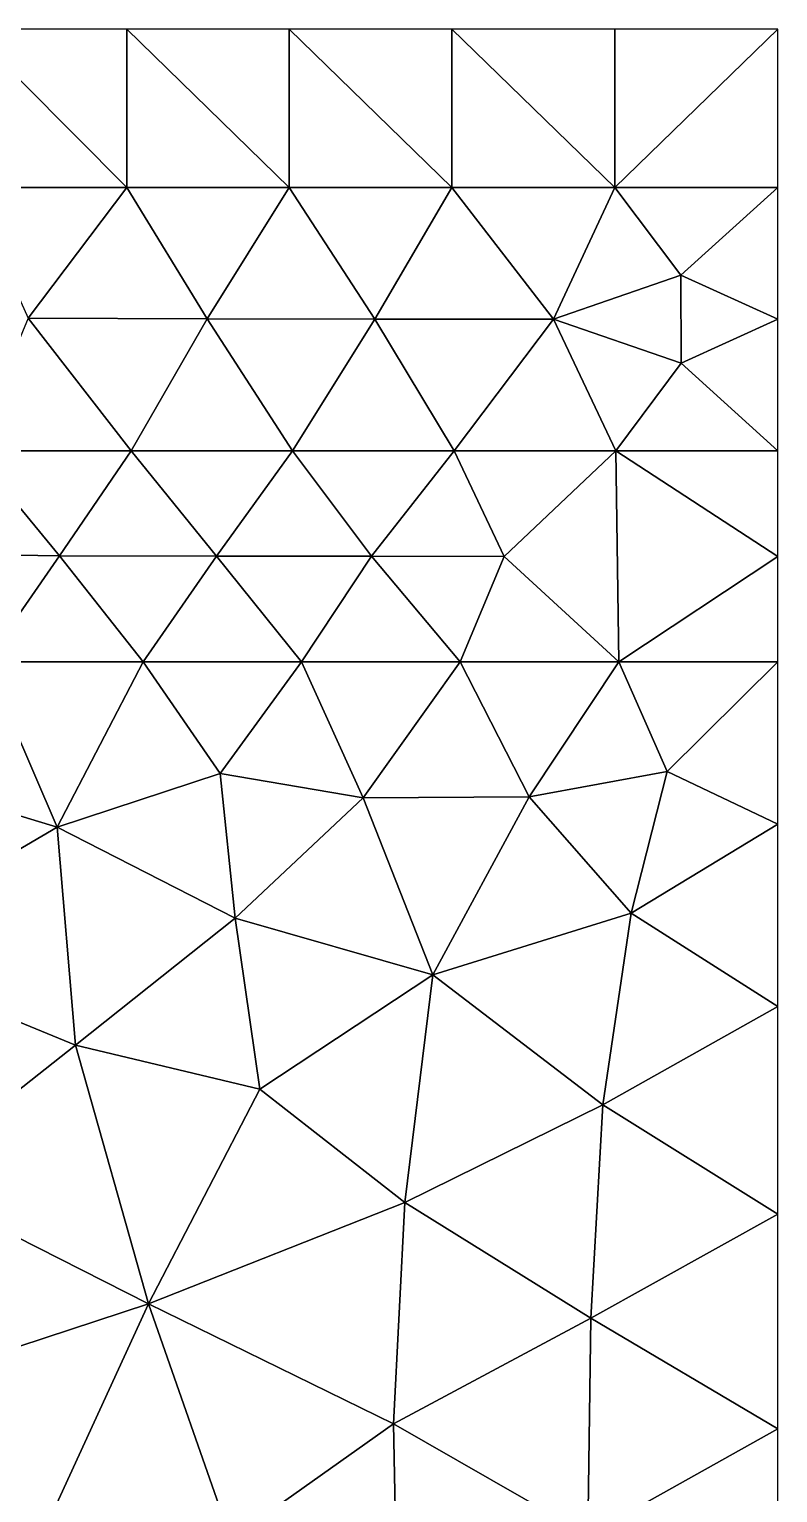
# Model space of a CAD drawing. Header units: metres. Extents: x 0 to 72, y -280 to 0.
# Drawn here: x 37 to 72.5, y -69.4 to 0 of the extents above; entities that cross this region are included whole.
import ezdxf

# ---------------------------------------------------------------- set-up
doc = ezdxf.new("R2010")
doc.units = ezdxf.units.M

msp = doc.modelspace()

# ---------------------------------------------------------------- linework, layer by layer
at = {"layer": 'layer', "color": 0}
for points in [[(34.1134, -7.5), (41.6013, -7.5), (34.1134, 0)], [(41.6013, 0), (34.1134, 0), (41.6013, -7.5)], [(41.6013, -7.5), (49.3046, -7.5), (41.6013, 0)], [(49.3046, 0), (41.6013, 0), (49.3046, -7.5)], [(49.3046, -7.5), (57.0327, -7.5), (49.3046, 0)], [(57.0327, 0), (49.3046, 0), (57.0327, -7.5)], [(57.0327, -7.5), (64.7663, -7.5), (57.0327, 0)], [(64.7663, 0), (57.0327, 0), (64.7663, -7.5)], [(64.7663, -7.5), (72.5, -7.5), (72.5, 0)], [(72.5, 0), (64.7663, 0), (64.7663, -7.5)], [(41.6013, -7.5), (34.1134, -7.5), (36.9108, -13.704)], [(45.4098, -13.7418), (41.6013, -7.5), (36.9108, -13.704)], [(49.3046, -7.5), (41.6013, -7.5), (45.4098, -13.7418)], [(53.3655, -13.7484), (49.3046, -7.5), (45.4098, -13.7418)], [(57.0327, -7.5), (49.3046, -7.5), (53.3655, -13.7484)], [(61.8472, -13.7489), (57.0327, -7.5), (53.3655, -13.7484)], [(64.7663, -7.5), (57.0327, -7.5), (61.8472, -13.7489)], [(67.9046, -11.6659), (64.7663, -7.5), (61.8472, -13.7489)], [(72.5, -7.5), (64.7663, -7.5), (67.9046, -11.6659)], [(72.5, -13.75), (72.5, -7.5), (67.9046, -11.6659)], [(67.9141, -15.833), (67.9046, -11.6659), (61.8472, -13.7489)], [(67.9141, -15.833), (72.5, -13.75), (67.9046, -11.6659)], [(34.288, -20), (41.8104, -20), (36.9108, -13.704)], [(36.9108, -13.704), (41.8104, -20), (45.4098, -13.7418)], [(41.8104, -20), (49.4614, -20), (45.4098, -13.7418)], [(45.4098, -13.7418), (49.4614, -20), (53.3655, -13.7484)], [(49.4614, -20), (57.1377, -20), (53.3655, -13.7484)], [(53.3655, -13.7484), (57.1377, -20), (61.8472, -13.7489)], [(57.1377, -20), (64.8188, -20), (61.8472, -13.7489)], [(61.8472, -13.7489), (64.8188, -20), (67.9141, -15.833)], [(72.5, -20), (72.5, -13.75), (67.9141, -15.833)], [(64.8188, -20), (72.5, -20), (67.9141, -15.833)], [(38.3968, -24.9778), (34.288, -20), (31.1415, -24.8709)], [(41.8104, -20), (34.288, -20), (38.3968, -24.9778)], [(45.8596, -24.9961), (41.8104, -20), (38.3968, -24.9778)], [(49.4614, -20), (41.8104, -20), (45.8596, -24.9961)], [(53.2147, -24.9993), (49.4614, -20), (45.8596, -24.9961)], [(57.1377, -20), (49.4614, -20), (53.2147, -24.9993)], [(59.5119, -24.9998), (57.1377, -20), (53.2147, -24.9993)], [(64.8188, -20), (57.1377, -20), (59.5119, -24.9998)], [(59.5119, -24.9998), (64.9627, -30), (64.8188, -20)], [(72.5, -25), (72.5, -20), (64.8188, -20)], [(64.9627, -30), (72.5, -25), (64.8188, -20)], [(31.1415, -24.8709), (34.899, -30), (38.3968, -24.9778)], [(34.899, -30), (42.3825, -30), (38.3968, -24.9778)], [(38.3968, -24.9778), (42.3825, -30), (45.8596, -24.9961)], [(42.3825, -30), (49.8918, -30), (45.8596, -24.9961)], [(45.8596, -24.9961), (49.8918, -30), (53.2147, -24.9993)], [(49.8918, -30), (57.4254, -30), (53.2147, -24.9993)], [(53.2147, -24.9993), (57.4254, -30), (59.5119, -24.9998)], [(57.4254, -30), (64.9627, -30), (59.5119, -24.9998)], [(72.5, -30), (72.5, -25), (64.9627, -30)], [(38.2995, -37.8392), (34.899, -30), (30.5765, -35.5006)], [(42.3825, -30), (34.899, -30), (38.2995, -37.8392)], [(46.0357, -35.2936), (42.3825, -30), (38.2995, -37.8392)], [(49.8918, -30), (42.3825, -30), (46.0357, -35.2936)], [(52.8231, -36.4521), (49.8918, -30), (46.0357, -35.2936)], [(57.4254, -30), (49.8918, -30), (52.8231, -36.4521)], [(60.6935, -36.4055), (57.4254, -30), (52.8231, -36.4521)], [(64.9627, -30), (57.4254, -30), (60.6935, -36.4055)], [(67.2458, -35.2064), (64.9627, -30), (60.6935, -36.4055)], [(72.5, -30), (64.9627, -30), (67.2458, -35.2064)], [(72.5, -37.6991), (72.5, -30), (67.2458, -35.2064)], [(46.0357, -35.2936), (38.2995, -37.8392), (46.7451, -42.1603)], [(52.8231, -36.4521), (46.0357, -35.2936), (46.7451, -42.1603)], [(65.5479, -41.9214), (67.2458, -35.2064), (60.6935, -36.4055)], [(65.5479, -41.9214), (72.5, -37.6991), (67.2458, -35.2064)], [(38.2995, -37.8392), (30.5765, -35.5006), (28.272, -43.7156)], [(56.1237, -44.8457), (52.8231, -36.4521), (46.7451, -42.1603)], [(60.6935, -36.4055), (52.8231, -36.4521), (56.1237, -44.8457)], [(56.1237, -44.8457), (65.5479, -41.9214), (60.6935, -36.4055)], [(38.2995, -37.8392), (28.272, -43.7156), (39.1607, -48.1878)], [(46.7451, -42.1603), (38.2995, -37.8392), (39.1607, -48.1878)], [(72.5, -46.3466), (72.5, -37.6991), (65.5479, -41.9214)], [(47.9085, -50.2691), (46.7451, -42.1603), (39.1607, -48.1878)], [(56.1237, -44.8457), (46.7451, -42.1603), (47.9085, -50.2691)], [(64.1885, -51.0171), (65.5479, -41.9214), (56.1237, -44.8457)], [(64.1885, -51.0171), (72.5, -46.3466), (65.5479, -41.9214)], [(39.1607, -48.1878), (28.272, -43.7156), (31.0497, -54.5829)], [(54.8037, -55.6464), (56.1237, -44.8457), (47.9085, -50.2691)], [(54.8037, -55.6464), (64.1885, -51.0171), (56.1237, -44.8457)], [(72.5, -56.2047), (72.5, -46.3466), (64.1885, -51.0171)], [(39.1607, -48.1878), (31.0497, -54.5829), (42.6302, -60.4534)], [(42.6302, -60.4534), (47.9085, -50.2691), (39.1607, -48.1878)], [(42.6302, -60.4534), (54.8037, -55.6464), (47.9085, -50.2691)], [(63.6259, -61.1363), (64.1885, -51.0171), (54.8037, -55.6464)], [(63.6259, -61.1363), (72.5, -56.2047), (64.1885, -51.0171)], [(42.6302, -60.4534), (31.0497, -54.5829), (30.2529, -64.5262)], [(54.2651, -66.1538), (54.8037, -55.6464), (42.6302, -60.4534)], [(54.2651, -66.1538), (63.6259, -61.1363), (54.8037, -55.6464)], [(72.5, -66.3772), (72.5, -56.2047), (63.6259, -61.1363)], [(37.0224, -72.6473), (42.6302, -60.4534), (30.2529, -64.5262)], [(46.54, -71.6178), (42.6302, -60.4534), (37.0224, -72.6473)], [(46.54, -71.6178), (54.2651, -66.1538), (42.6302, -60.4534)], [(63.4826, -71.4291), (63.6259, -61.1363), (54.2651, -66.1538)], [(63.4826, -71.4291), (72.5, -66.3772), (63.6259, -61.1363)], [(37.0224, -72.6473), (30.2529, -64.5262), (25.9677, -74.1256)], [(54.4714, -76.6729), (54.2651, -66.1538), (46.54, -71.6178)], [(54.4714, -76.6729), (63.4826, -71.4291), (54.2651, -66.1538)], [(72.5, -76.5497), (72.5, -66.3772), (63.4826, -71.4291)]]:
    msp.add_3dface(points, dxfattribs=at)

doc.saveas('drawing.dxf')
